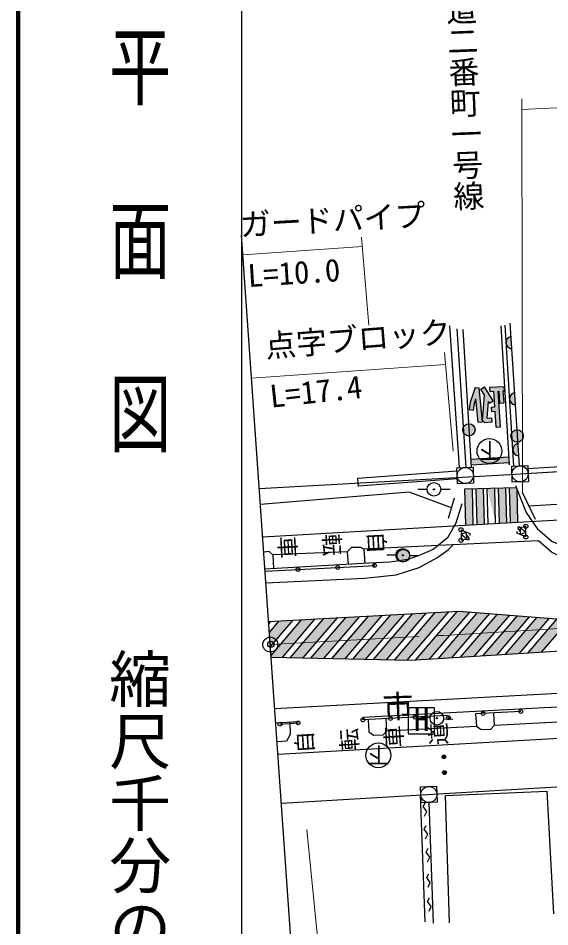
# Model space of a CAD drawing. Units: millimetres, scale not verified. Extents: x 40000 to 2497683, y 20000 to 1480199.
# Drawn here: x 40000 to 82870, y 268517 to 341766 of the extents above; entities that cross this region are included whole.
import ezdxf
from ezdxf.enums import TextEntityAlignment as Align

# ---------------------------------------------------------------- set-up
doc = ezdxf.new("R2010")
doc.units = ezdxf.units.MM
doc.header["$LTSCALE"] = 1000
doc.header["$PDMODE"] = 32
doc.header["$PDSIZE"] = 500
doc.linetypes.add('CHAIN', pattern=[18.5, 12, -1.5, 3.5, -1.5])
for name, color, linetype, lineweight in [('M-BGD', 7, 'Continuous', 25), ('M-BGD-EXST', 7, 'Continuous', 25), ('M-BMK', 2, 'CHAIN', 13), ('M-BMK-OTRS', 5, 'Continuous', 25), ('M-BMK-SRVR', 3, 'Continuous', 25), ('M-STR-HTXT', 7, 'Continuous', 13), ('M-STR-STRC', 7, 'Continuous', 25), ('M-TTL', 2, 'Continuous', 140), ('M-TTL-BAND', 7, 'Continuous', 25)]:
    doc.layers.add(name, color=color, linetype=linetype, lineweight=lineweight)
doc.layers.add('M-BMK-HTXT', color=7, linetype='Continuous')
doc.layers.add('M-OTRS', color=6, linetype='Continuous')
doc.styles.add('@ＭＳ ゴシック', font='')
doc.styles.add('ＭＳ ゴシック', font='')
doc.styles.get('@ＭＳ ゴシック').set_extended_font_data('@MS Gothic')
doc.styles.get('ＭＳ ゴシック').set_extended_font_data('MS Gothic')

msp = doc.modelspace()

# ---------------------------------------------------------------- hatches: boundary and pattern name
at = {"layer": 'M-BGD'}
for points in [[(79713, 316101, 0.82183), (79777, 315113)], [(80005, 311575, 0.82183), (80069, 310586)], [(80270, 307475, 0.82183), (80334, 306487)], [(73574, 303785, 0.41421), (73523, 303834, 0.41421)], [(74474, 282249), (74222, 282327, 0.20055), (74177, 282220, 1)], [(74474, 282249, 0.59752), (74222, 282327)], [(74524, 280975), (74271, 281053, 0.20055), (74227, 280946, 1)], [(74524, 280975, 0.59752), (74271, 281053)]]:
    msp.add_hatch(color=256, dxfattribs=at).paths.add_polyline_path(points)
h = msp.add_hatch(color=256, dxfattribs=at)
edge = h.paths.add_edge_path()
edge.add_ellipse((71013, 298466), major_axis=(25.4, -43.1), ratio=1, start_angle=-121.38693, end_angle=58.61307)
h = msp.add_hatch(color=256, dxfattribs=at)
edge = h.paths.add_edge_path()
edge.add_ellipse((73759, 285329), major_axis=(25.4, -43.1), ratio=1, start_angle=55.8023, end_angle=-124.1977)
at = {"layer": 'M-STR-STRC'}
for points in [[(78197, 309210), (78162, 309558), (77805, 309523), (77912, 310864), (77990, 310735), (78289, 310917), (77604, 312048), (77305, 311867), (77602, 311376), (77439, 309342), (77631, 309154)], [(78539, 308792), (78888, 308813), (78708, 311707), (78744, 311709), (78806, 310732), (79156, 310754), (79094, 311729), (79211, 311734), (79192, 312083), (78003, 312021), (78021, 311671), (78358, 311689), (78436, 310440), (78151, 310419), (78176, 310070), (78458, 310090)], [(77097, 309200), (77445, 309234), (77183, 311958), (76842, 311995), (76447, 310777), (76373, 310211), (76720, 310166), (76789, 310700), (76915, 311087)], [(75848, 308578, 1), (76848, 308578, 0.41421), (76348, 309078, 0.41421)], [(79731, 308084, 1), (80731, 308084, 0.41421), (80231, 308584, 0.41421)], [(76521, 305771), (76494, 306220), (79572, 306404), (79599, 305955)], [(76103, 300891), (76029, 303817), (76629, 303833), (76702, 300926)], [(77002, 300943), (76929, 303840), (77529, 303855), (77601, 300978), (77424, 300967)], [(77901, 300995), (78428, 303878), (77829, 303863), (78500, 301030), (78428, 303878)], [(78800, 301046), (78728, 303886), (79328, 303901), (79399, 301080)], [(79699, 301097), (79628, 303908), (80165, 303922), (80232, 303751), (80298, 301132)], [(70556, 298440, 1), (71556, 298440, 0.41421), (71056, 298940, 0.41421)], [(69693, 290036), (68658, 290058), (71833, 293763), (72938, 293823)], [(71375, 290001), (70340, 290023), (73629, 293861), (74734, 293921)], [(73162, 290089), (72050, 290020), (75425, 293958), (75522, 293964), (76423, 293894)], [(74970, 290201), (73858, 290132), (77040, 293845), (78028, 293769)], [(60367, 293138), (60197, 293129), (60209, 292954)], [(60339, 291108), (60259, 292244), (61058, 293176), (62163, 293236)], [(61283, 290211), (60401, 290230), (60389, 290398), (62854, 293274), (63959, 293334)], [(62965, 290176), (61930, 290198), (64650, 293372), (65755, 293432)], [(64647, 290141), (63612, 290163), (66446, 293469), (67551, 293530)], [(66329, 290106), (65294, 290128), (65324, 290163), (68242, 293567), (69347, 293627)], [(68011, 290071), (66976, 290093), (70037, 293665), (71143, 293725)], [(76778, 290313), (75666, 290244), (78645, 293720), (79633, 293644)], [(78586, 290425), (77474, 290356), (80250, 293595), (81238, 293519)], [(80394, 290537), (79282, 290468), (81855, 293470), (82843, 293393)], [(82202, 290649), (81090, 290580), (83460, 293345), (84447, 293268)]]:
    msp.add_hatch(color=256, dxfattribs=at).paths.add_polyline_path(points)

# ---------------------------------------------------------------- linework, layer by layer
at = {"layer": 'M-BGD'}
for p, q in [((79643, 317191), (80386, 305674)), ((74780, 316959), (75569, 305538)), ((76119, 305558), (75408, 316711)), ((79241, 317008), (79930, 305657)), ((80468, 305027), (102400, 306398)), ((81102, 305461), (101736, 306757)), ((75390, 305238), (67375, 304651)), ((67375, 304651), (67419, 304053)), ((75434, 304639), (67419, 304053)), ((72974, 303774), (72224, 303760)), ((74073, 303794), (74823, 303808)), ((81715, 301360), (80674, 303523)), ((74703, 301466), (75193, 303099)), ((81186, 302450), (83879, 302626)), ((67874, 298973), (67940, 297816)), ((60529, 298501), (60592, 297393)), ((66538, 298751), (66596, 297739)), ((70464, 298474), (69714, 298485)), ((71563, 298458), (72313, 298448)), ((80531, 285867), (76889, 285674)), ((60772, 284963), (62635, 285069)), ((110457, 285216), (60953, 282397)), ((61109, 284856), (62569, 284957)), ((67792, 285193), (67781, 285393)), ((74563, 285551), (67792, 285193)), ((73211, 285363), (72462, 285411)), ((74308, 285294), (75057, 285246)), ((74563, 285551), (74835, 285205)), ((78404, 284764), (87112, 285235)), ((69728, 284305), (76959, 284697)), ((72823, 268921), (72430, 279144)), ((73503, 268799), (73139, 278535))]:
    msp.add_line(p, q, dxfattribs=at)
for points in [[(59441, 303842), (79632, 304974), (101748, 306356), (124063, 307797), (152151, 309406), (191787, 311630), (246407, 315033), (307095, 318786), (352752, 321609), (388263, 323191)], [(80098, 304091), (80953, 301922), (81860, 300634), (83047, 299587), (84091, 299182)], [(74948, 302282), (71516, 303548), (59532, 302549)], [(59716, 299945), (77424, 300967), (94167, 301923), (117027, 303221)], [(75785, 302624), (75281, 301054), (74610, 299879), (73456, 298923), (72329, 298445), (71446, 298120), (69957, 297912), (68281, 297836), (59899, 297353)], [(73858, 299256), (67874, 298973), (67637, 299108), (66877, 299099), (66538, 298751), (60529, 298501), (60248, 298764), (59802, 298732)], [(61230, 278475), (85670, 279935), (111160, 281257), (133070, 282636), (158152, 284173), (182887, 285736), (205406, 287296), (220086, 288156), (238195, 289205), (263336, 290812), (305081, 293597), (338881, 295555), (369103, 297438), (389481, 298445), (400062, 298851)], [(59911, 297181), (67319, 297561), (68736, 297649), (68727, 297856)], [(111949, 281960), (111783, 282870), (110166, 285729), (109100, 286868), (107849, 287323), (106686, 287452), (67781, 285393)], [(76889, 285674), (76959, 284697), (77328, 284420), (78110, 284445), (78404, 284764), (78352, 285752)], [(61915, 285028), (61929, 284012), (61624, 283495), (60880, 283442)], [(68213, 285215), (68283, 284238), (68653, 283961), (69434, 283986), (69728, 284305), (69676, 285293)], [(74789, 268848), (74467, 279097), (82632, 279441), (83161, 269558)], [(72772, 277441), (72947, 277816), (72655, 278221), (72815, 278523)], [(72853, 275616), (73028, 275991), (72736, 276396), (72896, 276698)], [(73007, 273763), (73182, 274138), (72889, 274543), (73049, 274845)], [(73059, 271716), (73234, 272090), (72941, 272495), (73102, 272797)], [(73130, 269769), (73305, 270143), (73012, 270549), (73173, 270850)]]:
    msp.add_lwpolyline(points, dxfattribs=at)
for points in [[(75379, 305530), (76678, 305579), (76727, 304280), (75428, 304231)], [(79794, 305652), (81093, 305701), (81143, 304402), (79843, 304353)], [(72441, 279810), (73740, 279859), (73789, 278560), (72490, 278511)]]:
    msp.add_lwpolyline(points, close=True, dxfattribs=at)
for centre, radius in [((76053, 304905), 650), ((80468, 305027), 650), ((73524, 303784), 550), ((73524, 303784), 50), ((71013, 298466), 550), ((71013, 298466), 50), ((62561, 297317), 150), ((65763, 297482), 150), ((68736, 297649), 150), ((73759, 285329), 550), ((77504, 285707), 150), ((80531, 285867), 150), ((61109, 284856), 150), ((62569, 284957), 150), ((67792, 285193), 150), ((70015, 285310), 150), ((72000, 285416), 150), ((73759, 285329), 50), ((74699, 285378), 150), ((74327, 282220), 150), ((74377, 280946), 150), ((73115, 279185), 650)]:
    msp.add_circle(centre, radius, dxfattribs=at)
for centre in [(79843, 315613), (80135, 311087), (80399, 306987)]:
    msp.add_arc(centre, 505, 104.86237, 262.52056, dxfattribs=at)
at = {"layer": 'M-BGD-EXST'}
for p, q in [((73559, 286164), (71459, 286164)), ((71459, 286164), (71459, 284064)), ((73559, 284064), (73559, 286164)), ((71459, 284064), (73559, 284064))]:
    msp.add_line(p, q, dxfattribs=at)
for centre in [(78004, 306870), (69038, 282344)]:
    msp.add_circle(centre, 1000, dxfattribs=at)
at = {"layer": 'M-BMK'}
msp.add_lwpolyline([(60328, 291273), (74309, 292015), (158924, 297056), (172179, 297867), (193090, 299120), (220209, 300785), (254912, 302950), (286789, 304850), (316499, 306642), (367187, 309802), (403949, 311682)], dxfattribs=at)
at = {"layer": 'M-BMK-OTRS'}
msp.add_line((62539, 259904), (58001, 324261), dxfattribs=at)
at = {"layer": 'M-BMK-SRVR'}
msp.add_circle((60328, 291273), 600, dxfattribs=at)
at = {"layer": 'M-OTRS'}
msp.add_point((60372, 291287), dxfattribs=at)
at = {"layer": 'M-STR-HTXT'}
for p, q in [((152825, 338283), (80622, 334392)), ((80674, 303523), (80620, 335253)), ((68287, 317016), (67688, 324110)), ((67752, 323357), (58113, 322678)), ((75086, 306869), (74379, 314815)), ((74465, 313846), (58814, 312742)), ((64876, 260296), (63268, 276367))]:
    msp.add_line(p, q, dxfattribs=at)
at = {"layer": 'M-STR-STRC'}
for p, q in [((75849, 316671), (76534, 305574)), ((79612, 305748), (78942, 316963)), ((77305, 311867), (77604, 312048)), ((78289, 310917), (77604, 312048)), ((78003, 312021), (79192, 312083)), ((79211, 311734), (79192, 312083)), ((76842, 311995), (76447, 310777)), ((76842, 311995), (77183, 311958)), ((77445, 309234), (77183, 311958)), ((77602, 311376), (77305, 311867)), ((77439, 309342), (77602, 311376)), ((78003, 312021), (78021, 311671)), ((78021, 311671), (78358, 311689)), ((78436, 310440), (78358, 311689)), ((78697, 311882), (78697, 311883)), ((78708, 311707), (78744, 311709)), ((78888, 308813), (78708, 311707)), ((78745, 311707), (78806, 310732)), ((79094, 311727), (79211, 311734)), ((79094, 311729), (79156, 310754)), ((76447, 310777), (76373, 310211)), ((76720, 310166), (76789, 310700)), ((76789, 310700), (76915, 311087)), ((77097, 309200), (76915, 311087)), ((77805, 309523), (77912, 310864)), ((77990, 310735), (77912, 310864)), ((77990, 310735), (78289, 310917)), ((78806, 310732), (79156, 310754)), ((76373, 310211), (76720, 310166)), ((78151, 310419), (78436, 310440)), ((78151, 310419), (78176, 310070)), ((78176, 310070), (78458, 310090)), ((78539, 308792), (78458, 310090)), ((78632, 310103), (78634, 310103)), ((77097, 309200), (77445, 309234)), ((77439, 309342), (77631, 309154)), ((78197, 309210), (77631, 309154)), ((77805, 309523), (78162, 309558)), ((78162, 309558), (78197, 309210)), ((78539, 308792), (78888, 308813)), ((76494, 306220), (79572, 306404)), ((76521, 305771), (79599, 305955)), ((76029, 303817), (80165, 303922)), ((76103, 300891), (76029, 303817)), ((76702, 300926), (76629, 303833)), ((77002, 300943), (76929, 303840)), ((77601, 300978), (77529, 303855)), ((77901, 300995), (77829, 303863)), ((78500, 301030), (78428, 303878)), ((78800, 301046), (78728, 303886)), ((79399, 301080), (79328, 303901)), ((79699, 301097), (79628, 303908)), ((80298, 301132), (80232, 303751)), ((75712, 300168), (76159, 300333)), ((80934, 300305), (80480, 300668)), ((75712, 300168), (76166, 299805)), ((80934, 300305), (80487, 300140)), ((68658, 290058), (71833, 293763)), ((69693, 290036), (72938, 293823)), ((70340, 290023), (73629, 293861)), ((70340, 290023), (73629, 293861)), ((71375, 290001), (74734, 293921)), ((72050, 290020), (75425, 293958)), ((73162, 290089), (76423, 293894)), ((73858, 290132), (77040, 293845)), ((74970, 290201), (78028, 293769)), ((60209, 292954), (60367, 293138)), ((60259, 292244), (61058, 293176)), ((60339, 291108), (62163, 293236)), ((60389, 290398), (62854, 293274)), ((60389, 290398), (62854, 293274)), ((61283, 290211), (63959, 293334)), ((61930, 290198), (64650, 293372)), ((62965, 290176), (65755, 293432)), ((63612, 290163), (66446, 293469)), ((64647, 290141), (67551, 293530)), ((65294, 290128), (68242, 293567)), ((65294, 290128), (68242, 293567)), ((65324, 290163), (68242, 293567)), ((66329, 290106), (69347, 293627)), ((66976, 290093), (70037, 293665)), ((68011, 290071), (71143, 293725)), ((75666, 290244), (78645, 293720)), ((75666, 290244), (78645, 293720)), ((76778, 290313), (79633, 293644)), ((77474, 290356), (80250, 293595)), ((78586, 290425), (81238, 293519)), ((79282, 290468), (81855, 293470)), ((79282, 290468), (81855, 293470)), ((80394, 290537), (82843, 293393)), ((81090, 290580), (83460, 293345)), ((82202, 290649), (84447, 293268))]:
    msp.add_line(p, q, dxfattribs=at)
for points in [[(146243, 301364), (86425, 297768), (85217, 297836), (84160, 298156), (83006, 298732), (81970, 299640), (73858, 299256)], [(75711, 300526), (76159, 300333), (76417, 300232), (76417, 300075)], [(75711, 300526), (75714, 299675), (76166, 299805), (76159, 300333)], [(80935, 299947), (80487, 300140), (80229, 300241), (80229, 300397)], [(80480, 300668), (80476, 300732), (80290, 300731), (80292, 300629), (80440, 300405), (80483, 300405)], [(80935, 299947), (80932, 300798), (80480, 300668), (80487, 300140)], [(76166, 299805), (76170, 299741), (76356, 299742), (76354, 299844), (76206, 300068), (76163, 300068)], [(59976, 296257), (67944, 296616), (70469, 296882), (72322, 297485), (73759, 298257), (74680, 298896), (75079, 299314)], [(60197, 293129), (75522, 293964), (95803, 292384), (108758, 293122), (110108, 293139), (110934, 292428), (71655, 289995), (60401, 290230)], [(109837, 286796), (109271, 287472), (108561, 287949), (107433, 288460), (106886, 288577), (60694, 286078)]]:
    msp.add_lwpolyline(points, dxfattribs=at)
for centre, radius in [((76348, 308578), 500), ((80231, 308084), 500), ((75711, 300526), 165), ((80932, 300798), 165), ((75714, 299675), 165), ((80935, 299947), 165), ((71056, 298440), 500)]:
    msp.add_circle(centre, radius, dxfattribs=at)
at = {"layer": 'M-TTL'}
msp.add_line((40000, 380000), (40000, 20000), dxfattribs=at)
at = {"layer": 'M-TTL-BAND'}
msp.add_line((58000, 370000), (58000, 20000), dxfattribs=at)

# ---------------------------------------------------------------- texts
at = {"layer": 'M-BGD-EXST', "style": 'ＭＳ ゴシック'}
for p in [(78004, 306870), (69038, 282344)]:
    msp.add_text('下', height=1320, rotation=180, dxfattribs=at).set_placement(p, align=Align.MIDDLE_CENTER)
msp.add_text('市', height=1833, rotation=1.975, dxfattribs=at).set_placement((69433, 284781), align=Align.BOTTOM_LEFT)
msp.add_text('H', height=1833, dxfattribs=at).set_placement((71912, 283756), align=Align.BOTTOM_LEFT)
at = {"layer": 'M-BMK-HTXT', "style": '@ＭＳ ゴシック'}
msp.add_text('市道二番町一号線', height=1833, rotation=272.24, dxfattribs=at).set_placement((74106, 346126), align=Align.BOTTOM_LEFT)
at = {"layer": 'M-STR-HTXT', "style": 'ＭＳ ゴシック'}
for s, rotation, p in [('ガードパイプ', 3.118, (57955, 323639)), ('L=10.0', 3.731, (58596, 319537)), ('点字ブロック', 4.479, (60028, 313870)), ('L=17.4', 6.17, (60445, 309814))]:
    msp.add_text(s, height=1833, rotation=rotation, dxfattribs=at).set_placement(p, align=Align.BOTTOM_LEFT)
at = {"layer": 'M-STR-STRC', "style": '@ＭＳ ゴシック'}
for s, rotation, p in [('自\u3000転\u3000車', 182.936, (69764, 300617)), ('自\u3000転\u3000車\u3000道', 3.559, (62254, 282265))]:
    msp.add_text(s, height=1320, rotation=rotation, dxfattribs=at).set_placement(p, align=Align.BOTTOM_LEFT)
at = {"layer": 'M-TTL-BAND', "style": '@ＭＳ ゴシック', "width": 1.4}
msp.add_text('平  面  図', height=3666, rotation=270, dxfattribs=at).set_placement((49777, 306475), align=Align.MIDDLE_RIGHT)
at = {"layer": 'M-TTL-BAND', "style": '@ＭＳ ゴシック'}
msp.add_text('縮尺千分の一', height=3666, rotation=270, dxfattribs=at).set_placement((49777, 261030), align=Align.MIDDLE_RIGHT)

doc.saveas('drawing.dxf')
